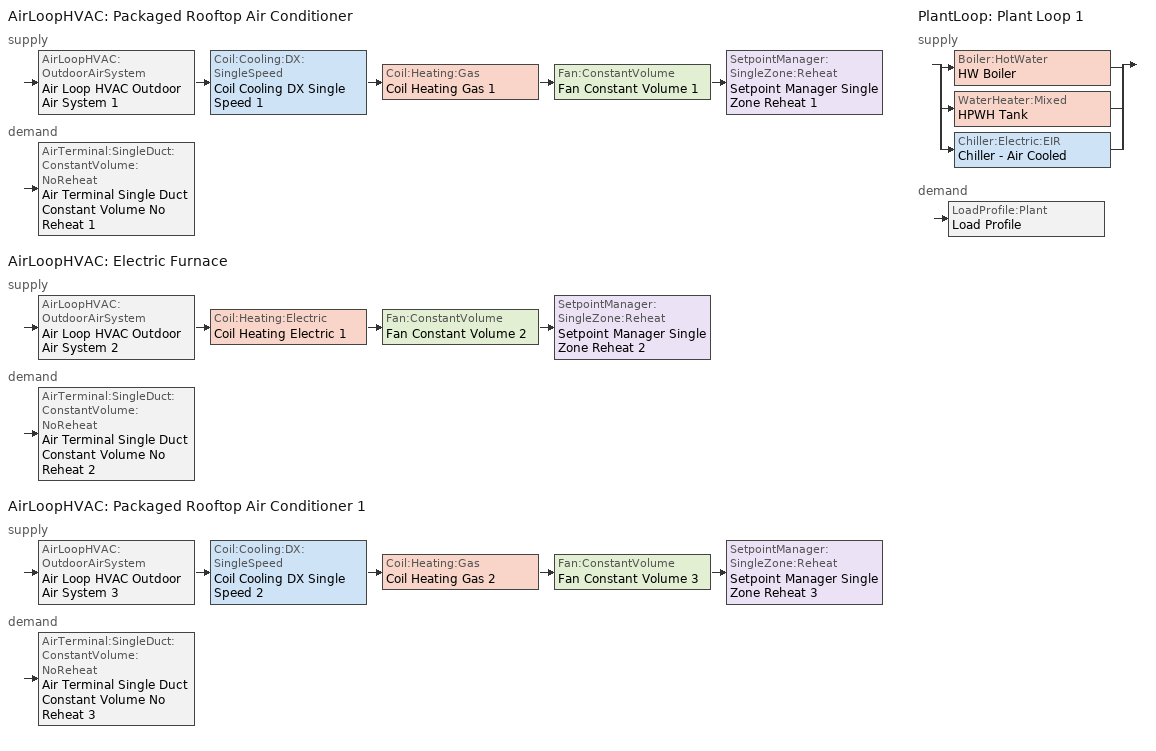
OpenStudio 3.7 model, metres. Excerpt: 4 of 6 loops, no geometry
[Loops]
AirLoopHVAC 'Packaged Rooftop Air Conditioner'
 supply: AirLoopHVAC:OutdoorAirSystem 'Air Loop HVAC Outdoor Air System 1' > Coil:Cooling:DX:SingleSpeed 'Coil Cooling DX Single Speed 1' > Coil:Heating:Gas 'Coil Heating Gas 1' > Fan:ConstantVolume 'Fan Constant Volume 1' > SetpointManager:SingleZone:Reheat 'Setpoint Manager Single Zone Reheat 1'
 demand: AirTerminal:SingleDuct:ConstantVolume:NoReheat 'Air Terminal Single Duct Constant Volume No Reheat 1'
AirLoopHVAC 'Electric Furnace'
 supply: AirLoopHVAC:OutdoorAirSystem 'Air Loop HVAC Outdoor Air System 2' > Coil:Heating:Electric 'Coil Heating Electric 1' > Fan:ConstantVolume 'Fan Constant Volume 2' > SetpointManager:SingleZone:Reheat 'Setpoint Manager Single Zone Reheat 2'
 demand: AirTerminal:SingleDuct:ConstantVolume:NoReheat 'Air Terminal Single Duct Constant Volume No Reheat 2'
AirLoopHVAC 'Packaged Rooftop Air Conditioner 1'
 supply: AirLoopHVAC:OutdoorAirSystem 'Air Loop HVAC Outdoor Air System 3' > Coil:Cooling:DX:SingleSpeed 'Coil Cooling DX Single Speed 2' > Coil:Heating:Gas 'Coil Heating Gas 2' > Fan:ConstantVolume 'Fan Constant Volume 3' > SetpointManager:SingleZone:Reheat 'Setpoint Manager Single Zone Reheat 3'
 demand: AirTerminal:SingleDuct:ConstantVolume:NoReheat 'Air Terminal Single Duct Constant Volume No Reheat 3'
PlantLoop 'Plant Loop 1'
 supply: split
  | Boiler:HotWater 'HW Boiler'
  | WaterHeater:Mixed 'HPWH Tank'
  | Chiller:Electric:EIR 'Chiller - Air Cooled'
 demand: LoadProfile:Plant 'Load Profile'
[AirLoopHVAC] Availability Schedule=Always On Discrete; Design Supply Air Flow Rate {m3/s}=autosize; Design Return Air Flow Fraction of Supply Air Flow=1
Packaged Rooftop Air Conditioner; Electric Furnace; Packaged Rooftop Air Conditioner 1
[Sizing:System] Type of Load to Size On=Sensible; Design Outdoor Air Flow Rate {m3/s}=Autosize; Central Heating Maximum System Air Flow Ratio=1; Preheat Design Temperature {C}=7; Preheat Design Humidity Ratio {kg-H2O/kg-Air}=0.008; Precool Design Temperature {C}=12.8; Precool Design Humidity Ratio {kg-H2O/kg-Air}=0.008; Central Cooling Design Supply Air Temperature {C}=12.8; Central Heating Design Supply Air Temperature {C}=40; Sizing Option=NonCoincident; 100% Outdoor Air in Cooling=No; 100% Outdoor Air in Heating=No; Central Cooling Design Supply Air Humidity Ratio {kg-H2O/kg-Air}=0.0085; Central Heating Design Supply Air Humidity Ratio {kg-H2O/kg-Air}=0.008; Cooling Design Air Flow Method=DesignDay; Cooling Design Air Flow Rate {m3/s}=0; Heating Design Air Flow Method=DesignDay; Heating Design Air Flow Rate {m3/s}=0; System Outdoor Air Method=ZoneSum; Zone Maximum Outdoor Air Fraction=1; Cooling Supply Air Flow Rate Per Floor Area {m3/s-m2}=0.00996765; Cooling Fraction of Autosized Cooling Supply Air Flow Rate=1; Cooling Supply Air Flow Rate Per Unit Cooling Capacity {m3/s-W}=3.94755e-05; Heating Supply Air Flow Rate Per Floor Area {m3/s-m2}=0.00996765; Heating Fraction of Autosized Heating Supply Air Flow Rate=1; Heating Fraction of Autosized Cooling Supply Air Flow Rate=1; Heating Supply Air Flow Rate Per Unit Heating Capacity {m3/s-W}=3.15882e-05; Cooling Design Capacity Method=CoolingDesignCapacity; Cooling Design Capacity {W}=autosize; Cooling Design Capacity Per Floor Area {W/m2}=234.7; Fraction of Autosized Cooling Design Capacity=1; Heating Design Capacity Method=HeatingDesignCapacity; Heating Design Capacity {W}=autosize; Heating Design Capacity Per Floor Area {W/m2}=157; Fraction of Autosized Heating Design Capacity=1; Central Cooling Capacity Control Method=OnOff; Occupant Diversity=autosize
Packaged Rooftop Air Conditioner; Electric Furnace; Packaged Rooftop Air Conditioner 1
[Controller:OutdoorAir] Minimum Outdoor Air Flow Rate {m3/s}=0; Maximum Outdoor Air Flow Rate {m3/s}=Autosize; Economizer Control Type=NoEconomizer; Economizer Control Action Type=ModulateFlow; Economizer Maximum Limit Dry-Bulb Temperature {C}=28; Economizer Maximum Limit Enthalpy {J/kg}=64000; Economizer Minimum Limit Dry-Bulb Temperature {C}=-100; Lockout Type=NoLockout; Minimum Limit Type=FixedMinimum; High Humidity Control=No; Heat Recovery Bypass Control Type=BypassWhenWithinEconomizerLimits; Economizer Operation Staging=InterlockedWithMechanicalCooling
Name | Controller Mechanical Ventilation
Controller Outdoor Air 1 | Controller Mechanical Ventilation 1
Controller Outdoor Air 2 | Controller Mechanical Ventilation 2
Controller Outdoor Air 3 | Controller Mechanical Ventilation 3
[Controller:MechanicalVentilation] Availability Schedule=Always On Discrete
Controller Mechanical Ventilation 1; Controller Mechanical Ventilation 2; Controller Mechanical Ventilation 3
[AirLoopHVAC:OutdoorAirSystem]
Name | Controller
Air Loop HVAC Outdoor Air System 1 | Controller Outdoor Air 1
Air Loop HVAC Outdoor Air System 2 | Controller Outdoor Air 2
Air Loop HVAC Outdoor Air System 3 | Controller Outdoor Air 3
[Coil:Heating:Electric]
Coil Heating Electric 1: Availability Schedule=Always On Discrete
[Coil:Cooling:DX:SingleSpeed] Availability Schedule=Always On Discrete; Rated Total Cooling Capacity {W}=autosize; Rated Sensible Heat Ratio=autosize; Rated COP {W/W}=3; Rated Air Flow Rate {m3/s}=autosize; Rated Evaporator Fan Power Per Volume Flow Rate 2017 {W/(m3/s)}=773.3; Rated Evaporator Fan Power Per Volume Flow Rate 2023 {W/(m3/s)}=934.4; Minimum Outdoor Dry-Bulb Temperature for Compressor Operation {C}=-25; Nominal Time for Condensate Removal to Begin {s}=0; Ratio of Initial Moisture Evaporation Rate and Steady State Latent Capacity=0; Maximum Cycling Rate {cycles/hr}=0; Latent Capacity Time Constant {s}=0; Condenser Type=AirCooled; Evaporative Condenser Effectiveness=0.9; Evaporative Condenser Air Flow Rate {m3/s}=autosize; Evaporative Condenser Pump Rated Power Consumption {W}=autosize; Crankcase Heater Capacity {W}=0; Maximum Outdoor Dry-Bulb Temperature for Crankcase Heater Operation {C}=10; Basin Heater Capacity {W/K}=0; Basin Heater Setpoint Temperature {C}=2
Name | Total Cooling Capacity Function of Temperature Curve | Total Cooling Capacity Function of Flow Fraction Curve | Energy Input Ratio Function of Temperature Curve | Energy Input Ratio Function of Flow Fraction Curve | Part Load Fraction Correlation Curve
Coil Cooling DX Single Speed 1 | Curve Biquadratic 13 | Curve Quadratic 29 | Curve Biquadratic 14 | Curve Quadratic 30 | Curve Quadratic 31
Coil Cooling DX Single Speed 2 | Curve Biquadratic 15 | Curve Quadratic 32 | Curve Biquadratic 16 | Curve Quadratic 33 | Curve Quadratic 34
[PlantLoop]
Plant Loop 1: Fluid Type=Water; Glycol Concentration=0; Plant Loop Volume {m3}=Autocalculate; Load Distribution Scheme=Optimal
[Sizing:Plant]
Plant Loop 1: Loop Type=Heating; Design Loop Exit Temperature {C}=82; Loop Design Temperature Difference {deltaC}=11; Sizing Option=NonCoincident; Zone Timesteps in Averaging Window=1; Coincident Sizing Factor Mode=None
[WaterHeater:Mixed]
HPWH Tank: Tank Volume {m3}=0.3785; Setpoint Temperature Schedule=HPWH Setpoint; Deadband Temperature Difference {deltaC}=2; Maximum Temperature Limit {C}=82.22; Heater Control Type=Cycle; Heater Maximum Capacity {W}=845000; Heater Fuel Type=NaturalGas; Heater Thermal Efficiency=0.8; Off Cycle Parasitic Fuel Consumption Rate {W}=20; Off Cycle Parasitic Fuel Type=NaturalGas; Off Cycle Parasitic Heat Fraction to Tank=0.8; On Cycle Parasitic Fuel Type=NaturalGas; Ambient Temperature Indicator=Schedule; Ambient Temperature Schedule=Inlet Air Temp; Off Cycle Loss Coefficient to Ambient Temperature {W/K}=6; On Cycle Loss Coefficient to Ambient Temperature {W/K}=6; Use Side Effectiveness=1; Source Side Effectiveness=1; Use Side Design Flow Rate {m3/s}=autosize; Source Side Design Flow Rate {m3/s}=autosize; Indirect Water Heating Recovery Time {hr}=1.5; Source Side Flow Control Mode=IndirectHeatPrimarySetpoint
[WaterHeater:Sizing]
HPWH Tank: Design Mode=PeakDraw; Time Storage Can Meet Peak Draw {hr}=0.538503; Time for Tank Recovery {hr}=0; Nominal Tank Volume for Autosizing Plant Connections {m3}=1
[Fan:ConstantVolume] Availability Schedule=Always On Discrete; Pressure Rise {Pa}=500; Maximum Flow Rate {m3/s}=AutoSize
Fan Constant Volume 1; Fan Constant Volume 2; Fan Constant Volume 3
[Coil:Heating:Gas] Availability Schedule=Always On Discrete; Gas Burner Efficiency=0.8; Nominal Capacity {W}=AutoSize; On Cycle Parasitic Electric Load {W}=0; Off Cycle Parasitic Gas Load {W}=0
Coil Heating Gas 1; Coil Heating Gas 2
[SetpointManager:SingleZone:Reheat] Minimum Supply Air Temperature {C}=-99; Maximum Supply Air Temperature {C}=99
Setpoint Manager Single Zone Reheat 1; Setpoint Manager Single Zone Reheat 2; Setpoint Manager Single Zone Reheat 3
[AirTerminal:SingleDuct:ConstantVolume:NoReheat] Availability Schedule=Always On Discrete; Maximum Air Flow Rate {m3/s}=AutoSize
Air Terminal Single Duct Constant Volume No Reheat 1; Air Terminal Single Duct Constant Volume No Reheat 2; Air Terminal Single Duct Constant Volume No Reheat 3
[Boiler:HotWater]
HW Boiler: Efficiency Curve Temperature Evaluation Variable=LeavingBoiler; Normalized Boiler Efficiency Curve=Boiler Efficiency; Water Outlet Upper Temperature Limit {C}=99; Boiler Flow Mode=NotModulated; On Cycle Parasitic Electric Load {W}=0; Off Cycle Parasitic Fuel Load {W}=0; Sizing Factor=1
[LoadProfile:Plant]
Load Profile: Load Schedule=Load Profile Schedule; Peak Flow Rate {m3/s}=0.002; Flow Rate Fraction Schedule=Always On Discrete hvac_library; Plant Loop Fluid Type=Water; Degree of SubCooling {C}=5; Degree of Loop SubCooling {C}=20
[Chiller:Electric:EIR]
Chiller - Air Cooled: Reference Capacity {W}=Autosize; Reference COP {W/W}=5.5; Reference Chilled Water Flow Rate {m3/s}=Autosize; Cooling Capacity Function of Temperature Curve=OS:Curve:Biquadratic 3; Electric Input to Cooling Output Ratio Function of Temperature Curve=OS:Curve:Biquadratic 4; Electric Input to Cooling Output Ratio Function of Part Load Ratio Curve=OS:Curve:Quadratic 4; Condenser Type=AirCooled; Design Heat Recovery Water Flow Rate {m3/s}=Autosize; Sizing Factor=1; Basin Heater Capacity {W/K}=0; Basin Heater Setpoint Temperature {C}=10; Condenser Heat Recovery Relative Capacity Fraction=1
[Schedule:Ruleset]
Name | Default Day Schedule
Load Profile Schedule | Schedule Day 10
HPWH Setpoint | Schedule Day 13
Inlet Air Temp | Schedule Day 11
[Schedule:Day]
Schedule Day 10: 24, 0, 0
Schedule Day 13: 24, 0, 60
Schedule Day 11: 24, 0, 19.7
[Schedule:Constant] Value=1
Always On Discrete; Always On Discrete hvac_library
[Curve:Biquadratic]
Name | Coefficient1 Constant | Coefficient2 x | Coefficient3 x**2 | Coefficient4 y | Coefficient5 y**2 | Coefficient6 x*y | Minimum Value of x | Maximum Value of x | Minimum Value of y | Maximum Value of y | Minimum Value of x {BasedOnField A2} | Maximum Value of x {BasedOnField A2} | Minimum Value of y {BasedOnField A3} | Maximum Value of y {BasedOnField A3}
Curve Biquadratic 13; Curve Biquadratic 15 | 0.942588 | 0.00954335 | 0.00068377 | -0.0110427 | 5.249e-06 | -9.72e-06 | 17 | 22 | 13 | 46
Curve Biquadratic 14; Curve Biquadratic 16 | 0.342414 | 0.034885 | -0.0006237 | 0.00497722 | 0.000437951 | -0.000728028 | 17 | 22 | 13 | 46
Boiler Efficiency | 1 | 0 | 0 | 0 | 0 | 0 | 0 | 1 | 0 | 1
OS:Curve:Biquadratic 3 | 1.04338 | 0.0407077 | 0.0004506 | -0.0041514 | -8.86e-05 | -0.0003467 |  |  |  |  | 0 | 20 | 0 | 50
OS:Curve:Biquadratic 4 | 0.596191 | -0.0099496 | 0.0007888 | 0.0004506 | 0.0004875 | -0.0007623 |  |  |  |  | 0 | 20 | 0 | 50
[Curve:Quadratic]
Name | Coefficient1 Constant | Coefficient2 x | Coefficient3 x**2 | Minimum Value of x | Maximum Value of x | Minimum Value of x {BasedOnField A2} | Maximum Value of x {BasedOnField A2}
Curve Quadratic 29; Curve Quadratic 32 | 0.8 | 0.2 | 0 | 0.5 | 1.5
Curve Quadratic 30; Curve Quadratic 33 | 1.1552 | -0.1808 | 0.0256 | 0.5 | 1.5
Curve Quadratic 31; Curve Quadratic 34 | 0.85 | 0.15 | 0 | 0 | 1
OS:Curve:Quadratic 4 | 1.68531 | -0.999344 | 0.314032 |  |  | 0 | 1.2
